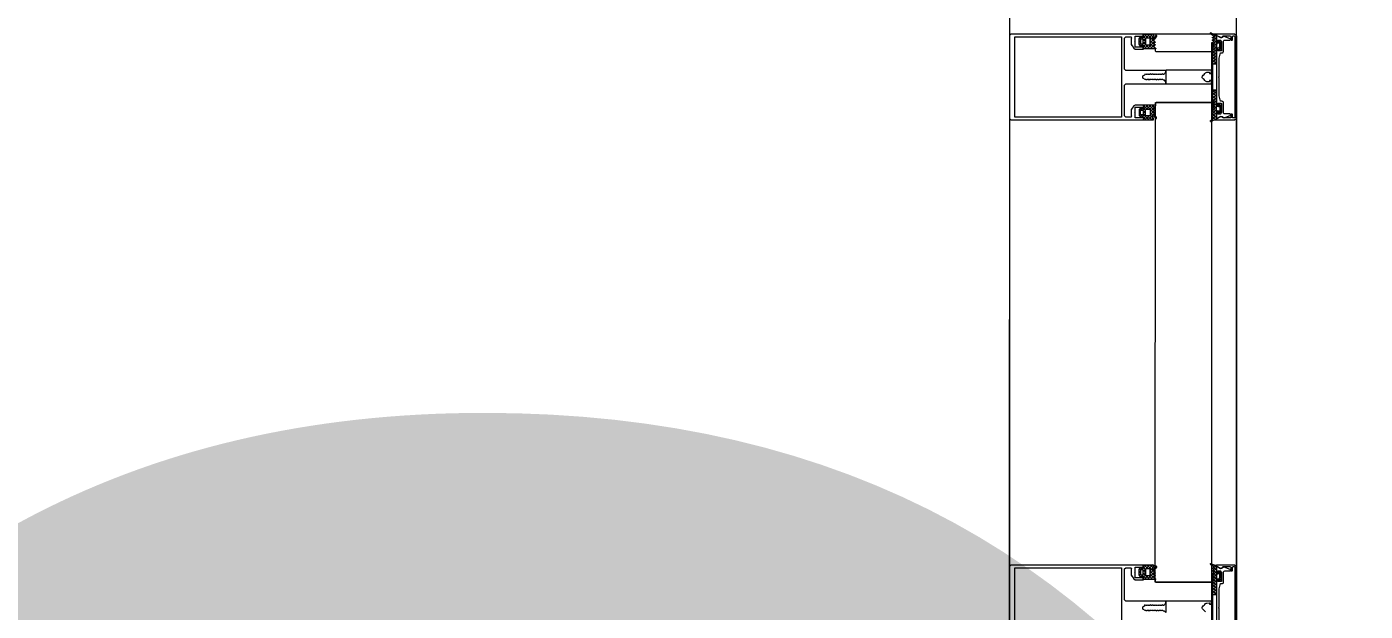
# Model space of a CAD drawing. Header units: millimetres. Extents: x 0 to 168960, y -92093 to 443706.
# Drawn here: x 33050 to 34051, y 310734 to 311171 of the extents above; entities that cross this region are included whole.
import ezdxf
from ezdxf.enums import TextEntityAlignment as Align

# ---------------------------------------------------------------- set-up
doc = ezdxf.new("R2018")
doc.units = ezdxf.units.MM
for name, color, linetype, lineweight in [('_0', 7, 'Continuous', 15), ('АР_Названия помещений', 124, 'Continuous', 5), ('АР_Номер помещения', 1, 'Continuous', 25), ('АР_Помещения_площадь', 19, 'Continuous', 9), ('Основная ГКЛ', 250, 'Continuous', 9)]:
    doc.layers.add(name, color=color, linetype=linetype, lineweight=lineweight)
doc.styles.add('ISOCPEUR', font='isocpeur.ttf', dxfattribs={"height": 175})
doc.styles.get("Standard").update_dxf_attribs({"font": 'arial.ttf'})
pattern_1 = [(45, (-321894.0968, 48225.6813), (-1.122532015, 1.122532015), []), (135, (-321894.0968, 48225.6813), (-1.122532015, -1.122532015), [])]
pattern_2 = [(45, (-321894.0968, 48226.3236), (-1.122532015, 1.122532015), []), (135, (-321894.0968, 48226.3236), (-1.122532015, -1.122532015), [])]

# ---------------------------------------------------------------- blocks, each defined once
blk = doc.blocks.new('*U371')
at = {"color": 8, "style": 'ISOCPEUR', "width": 0.7, "flags": 1}
blk.add_attdef('КАТЕГОРИЯ', (-499.2, -2092.2), '', height=250, dxfattribs=at)
at = {"layer": 'АР_Номер помещения', "color": 8, "style": 'ISOCPEUR', "width": 0.7}
blk.add_attdef('НОМЕР_ПОМЕЩЕНИЯ', text='', height=300, dxfattribs=at).set_placement((-18510.5, 7567.3), align=Align.MIDDLE_CENTER)
at = {"layer": 'АР_Помещения_площадь', "color": 8, "style": 'ISOCPEUR', "width": 0.7}
blk.add_attdef('ПЛОЩАДЬ_ПОМЕЩЕНИЯ', text='', height=200, dxfattribs=at).set_placement((-14623.7, 5822.6), align=Align.MIDDLE_RIGHT)
at = {"layer": 'АР_Помещения_площадь', "color": 8, "lineweight": 30, "width": 0.7, "flags": 104}
blk.add_attdef('ИМЯ_ПОМЕЩЕНИЯ', text='', height=100, dxfattribs=at).set_placement((157.6, 1217.1), align=Align.MIDDLE_CENTER)
blk = doc.blocks.new('*U372')
at = {"color": 8, "style": 'ISOCPEUR', "width": 0.7, "flags": 1}
blk.add_attdef('КАТЕГОРИЯ', (-499.2, -2092.2), '', height=250, dxfattribs=at)
at = {"layer": 'АР_Номер помещения', "color": 8, "style": 'ISOCPEUR', "width": 0.7}
blk.add_attdef('НОМЕР_ПОМЕЩЕНИЯ', text='', height=300, dxfattribs=at).set_placement((-20320.1, 402), align=Align.MIDDLE_CENTER)
at = {"layer": 'АР_Помещения_площадь', "color": 8, "lineweight": 30, "width": 0.7, "flags": 104}
blk.add_attdef('ИМЯ_ПОМЕЩЕНИЯ', text='', height=100, dxfattribs=at).set_placement((157.6, 1217.1), align=Align.MIDDLE_CENTER)
at = {"layer": 'АР_Помещения_площадь', "color": 8, "style": 'ISOCPEUR', "width": 0.7}
blk.add_attdef('ПЛОЩАДЬ_ПОМЕЩЕНИЯ', text='', height=200, dxfattribs=at).set_placement((-20157.3, 981.5), align=Align.MIDDLE_RIGHT)
blk = doc.blocks.new('*U361')
at = {"color": 8, "style": 'ISOCPEUR', "width": 0.7, "flags": 1}
blk.add_attdef('КАТЕГОРИЯ', (-499.2, -2092.2), '', height=250, dxfattribs=at)
at = {"layer": 'АР_Номер помещения', "color": 8, "style": 'ISOCPEUR', "width": 0.7}
blk.add_attdef('НОМЕР_ПОМЕЩЕНИЯ', text='', height=300, dxfattribs=at).set_placement((-20443, 8376), align=Align.MIDDLE_CENTER)
at = {"layer": 'АР_Помещения_площадь', "color": 8, "style": 'ISOCPEUR', "width": 0.7}
blk.add_attdef('ПЛОЩАДЬ_ПОМЕЩЕНИЯ', text='', height=200, dxfattribs=at).set_placement((-21408.7, 8026.2), align=Align.MIDDLE_RIGHT)
at = {"layer": 'АР_Помещения_площадь', "color": 8, "lineweight": 30, "width": 0.7, "flags": 104}
blk.add_attdef('ИМЯ_ПОМЕЩЕНИЯ', text='', height=100, dxfattribs=at).set_placement((157.6, 1217.1), align=Align.MIDDLE_CENTER)
blk = doc.blocks.new('*U362')
at = {"color": 8, "style": 'ISOCPEUR', "width": 0.7, "flags": 1}
blk.add_attdef('КАТЕГОРИЯ', (-499.2, -2092.2), '', height=250, dxfattribs=at)
at = {"layer": 'АР_Номер помещения', "color": 8, "style": 'ISOCPEUR', "width": 0.7}
blk.add_attdef('НОМЕР_ПОМЕЩЕНИЯ', text='', height=300, dxfattribs=at).set_placement((-17564.9, 2858.2), align=Align.MIDDLE_CENTER)
at = {"layer": 'АР_Помещения_площадь', "color": 8, "style": 'ISOCPEUR', "width": 0.7}
blk.add_attdef('ПЛОЩАДЬ_ПОМЕЩЕНИЯ', text='', height=200, dxfattribs=at).set_placement((-1475.6, 2342.5), align=Align.MIDDLE_RIGHT)
at = {"layer": 'АР_Помещения_площадь', "color": 8, "lineweight": 30, "width": 0.7, "flags": 104}
blk.add_attdef('ИМЯ_ПОМЕЩЕНИЯ', text='', height=100, dxfattribs=at).set_placement((157.6, 1217.1), align=Align.MIDDLE_CENTER)
blk = doc.blocks.new('*U366')
at = {"color": 8, "style": 'ISOCPEUR', "width": 0.7, "flags": 1}
blk.add_attdef('КАТЕГОРИЯ', (-499.2, -2092.2), '', height=250, dxfattribs=at)
at = {"layer": 'АР_Номер помещения', "color": 8, "style": 'ISOCPEUR', "width": 0.7}
blk.add_attdef('НОМЕР_ПОМЕЩЕНИЯ', text='', height=300, dxfattribs=at).set_placement((-21196.5, -1818.5), align=Align.MIDDLE_CENTER)
at = {"layer": 'АР_Помещения_площадь', "color": 8, "lineweight": 30, "width": 0.7, "flags": 104}
blk.add_attdef('ИМЯ_ПОМЕЩЕНИЯ', text='', height=100, dxfattribs=at).set_placement((157.6, 1217.1), align=Align.MIDDLE_CENTER)
at = {"layer": 'АР_Помещения_площадь', "color": 8, "style": 'ISOCPEUR', "width": 0.7}
blk.add_attdef('ПЛОЩАДЬ_ПОМЕЩЕНИЯ', text='', height=200, dxfattribs=at).set_placement((-19595.6, 178), align=Align.MIDDLE_RIGHT)
blk = doc.blocks.new('*U417')
at = {"layer": 'Основная ГКЛ', "color": 8, "ltscale": 5}
blk.add_line((-10, 0), (-10, -100), dxfattribs=at)
blk = doc.blocks.new('*U419')
h = blk.add_hatch()
h.set_pattern_fill('ANSI37', color=8, scale=0.5)
h.set_pattern_definition([(45, (-322291.2206, 48226.3237), (-1.122532015, 1.122532015), []), (135, (-322291.2206, 48226.3237), (-1.122532015, -1.122532015), [])])
edge = h.paths.add_edge_path()
edge.add_line((53.3, -99.8), (54.3, -99.8))
edge.add_arc((54.3, -100.3), 0.427, 38.4672, 90.0066, ccw=False)
edge.add_arc((55, -99.7), 0.427, 218.4792, 360.0032)
edge.add_line((55.4, -99.7), (55.4, -98.6))
edge.add_arc((55.2, -98.6), 0.183, 359.9818, 450.0182)
edge.add_line((55.2, -98.5), (55.1, -98.5))
edge.add_arc((55.1, -98.3), 0.183, 134.9892, 270.0006, ccw=False)
edge.add_line((54.9, -98.1), (56.2, -97.1))
edge.add_arc((56.5, -97.6), 0.637, 89.0423, 126.3743, ccw=False)
edge.add_line((56.6, -96.9), (60.7, -96.9))
edge.add_arc((60.7, -97.6), 0.637, 53.6257, 90.9577, ccw=False)
edge.add_line((61.1, -97.1), (62.3, -98.1))
edge.add_arc((62.2, -98.3), 0.183, -90.0006, 45.0108, ccw=False)
edge.add_line((62.2, -98.5), (62.1, -98.5))
edge.add_arc((62.1, -98.6), 0.183, 89.9818, 180.0182)
edge.add_line((61.9, -98.6), (61.9, -99.7))
edge.add_arc((62.3, -99.7), 0.427, 179.9968, 321.5208)
edge.add_arc((63, -100.3), 0.427, 89.9934, 141.5328, ccw=False)
edge.add_line((63, -99.8), (64.1, -99.8))
edge.add_arc((64.1, -100), 0.183, -0.0182, 90.0182, ccw=False)
edge.add_line((64.2, -100), (64.2, -107.2))
edge.add_arc((63.9, -107.2), 0.306, -89.9211, 3.1551, ccw=False)
edge.add_line((63.9, -107.5), (63.2, -107.5))
edge.add_arc((63.2, -107.2), 0.304, 244.9548, 270.0219, ccw=False)
edge.add_line((63.1, -107.5), (61, -106.7))
edge.add_arc((60.9, -106.9), 0.305, 64.9858, 219.63)
edge.add_arc((68.2, -100.6), 9.95, 220.726, 238.8128)
edge.add_arc((62.9, -109.5), 0.4, -8.4579, 68.4579, ccw=False)
edge.add_arc((62.7, -109.3), 0.602, 242.1194, 336.3722, ccw=False)
edge.add_arc((68.2, -100.5), 11, 229.8782, 238.6798, ccw=False)
edge.add_arc((57.2, -113.6), 6.09, 50.1528, 70.0083)
edge.add_arc((59.1, -108.1), 0.305, 69.1644, 145.663)
edge.add_line((58.9, -108), (58.4, -108.7))
edge.add_arc((58.2, -108.5), 0.305, 214.3429, 325.6571, ccw=False)
edge.add_line((57.9, -108.7), (57.4, -108))
edge.add_arc((57.2, -108.1), 0.305, 34.3429, 145.6571)
edge.add_line((56.9, -108), (56.4, -108.7))
edge.add_arc((56.2, -108.5), 0.305, 214.3429, 325.6571, ccw=False)
edge.add_line((55.9, -108.7), (55.4, -108))
edge.add_arc((55.2, -108.1), 0.305, 34.3467, 134.9918)
edge.add_line((55, -107.9), (53.7, -109.2))
edge.add_arc((53.4, -109), 0.305, 180.0269, 314.9961, ccw=False)
edge.add_line((53.1, -109), (53.1, -100))
edge.add_arc((53.3, -100), 0.183, 90.0182, 180.0182, ccw=False)
edge = h.paths.add_edge_path(flags=16)
edge.add_line((59.9, -97.8), (57.3, -97.8))
edge.add_arc((57.3, -98.3), 0.541, 90, 180)
edge.add_line((56.8, -98.3), (56.8, -99.3))
edge.add_arc((57.3, -99.3), 0.541, 180, 270)
edge.add_line((57.3, -99.9), (59.9, -99.9))
edge.add_arc((59.9, -99.3), 0.541, 270, 360)
edge.add_line((60.5, -99.3), (60.5, -98.3))
edge.add_arc((59.9, -98.3), 0.541, 0, 90)
edge = h.paths.add_edge_path(flags=16)
edge.add_line((60.5, -101.6), (56.7, -101.6))
edge.add_arc((56.7, -102.1), 0.541, 90, 180)
edge.add_line((56.2, -102.1), (56.2, -104.7))
edge.add_arc((56.7, -104.7), 0.541, 180, 270)
edge.add_line((56.7, -105.2), (60.5, -105.2))
edge.add_arc((60.5, -104.7), 0.541, 270, 360)
edge.add_line((61.1, -104.7), (61.1, -102.1))
edge.add_arc((60.5, -102.1), 0.541, 0, 90)
h = blk.add_hatch()
h.set_pattern_fill('ANSI37', color=8, scale=0.5)
h.set_pattern_definition(pattern_2)
edge = h.paths.add_edge_path()
edge.add_line((407.9, -99.8), (407, -99.8))
edge.add_arc((407, -100.3), 0.427, 89.9934, 141.5328)
edge.add_arc((406.3, -99.7), 0.427, 179.9968, 321.5208, ccw=False)
edge.add_line((405.9, -99.7), (405.9, -98.6))
edge.add_arc((406, -98.6), 0.183, 89.9818, 180.0182, ccw=False)
edge.add_line((406, -98.5), (406.2, -98.5))
edge.add_arc((406.2, -98.3), 0.183, 269.9994, 405.0108)
edge.add_line((406.3, -98.1), (405.1, -97.1))
edge.add_arc((404.7, -97.6), 0.637, 53.6257, 90.9577)
edge.add_line((404.7, -96.9), (400.5, -96.9))
edge.add_arc((400.5, -97.6), 0.637, 89.0423, 126.3743)
edge.add_line((400.1, -97.1), (398.9, -98.1))
edge.add_arc((399.1, -98.3), 0.183, 134.9892, 270.0006)
edge.add_line((399.1, -98.5), (399.2, -98.5))
edge.add_arc((399.2, -98.6), 0.183, -0.0182, 90.0182, ccw=False)
edge.add_line((399.4, -98.6), (399.4, -99.7))
edge.add_arc((398.9, -99.7), 0.427, -141.5208, 0.0032, ccw=False)
edge.add_arc((398.3, -100.3), 0.427, 38.4672, 90.0066)
edge.add_line((398.3, -99.8), (397.2, -99.8))
edge.add_arc((397.2, -100), 0.183, 89.9818, 180.0182)
edge.add_line((397, -100), (397, -107.2))
edge.add_arc((397.3, -107.2), 0.306, 176.8449, 269.9211)
edge.add_line((397.3, -107.5), (398, -107.5))
edge.add_arc((398, -107.2), 0.304, 269.9781, 295.0452)
edge.add_line((398.2, -107.5), (400.2, -106.7))
edge.add_arc((400.4, -106.9), 0.305, -39.63, 115.0142, ccw=False)
edge.add_arc((393, -100.6), 9.95, 301.1872, 319.274, ccw=False)
edge.add_arc((398.3, -109.5), 0.4, 111.5421, 188.4579)
edge.add_arc((398.5, -109.3), 0.602, 203.6278, 297.8806)
edge.add_arc((393.1, -100.5), 11, 301.3202, 310.1218)
edge.add_arc((404.1, -113.6), 6.09, 109.9917, 129.8472, ccw=False)
edge.add_arc((402.1, -108.1), 0.305, 34.337, 110.8356, ccw=False)
edge.add_line((402.3, -108), (402.8, -108.7))
edge.add_arc((403.1, -108.5), 0.305, 214.3429, 325.6571)
edge.add_line((403.3, -108.7), (403.8, -108))
edge.add_arc((404.1, -108.1), 0.305, 34.3429, 145.6571, ccw=False)
edge.add_line((404.3, -108), (404.8, -108.7))
edge.add_arc((405.1, -108.5), 0.305, 214.3429, 325.6571)
edge.add_line((405.3, -108.7), (405.8, -108))
edge.add_arc((406.1, -108.1), 0.305, 45.0082, 145.6533, ccw=False)
edge.add_line((406.3, -107.9), (407.6, -109.2))
edge.add_arc((407.8, -109), 0.305, 225.0039, 359.9731)
edge.add_line((408.1, -109), (408.1, -100))
edge.add_arc((407.9, -100), 0.183, 359.9818, 449.9818)
edge = h.paths.add_edge_path(flags=16)
edge.add_line((401.3, -97.8), (403.9, -97.8))
edge.add_arc((403.9, -98.3), 0.541, 0, 90, ccw=False)
edge.add_line((404.4, -98.3), (404.4, -99.3))
edge.add_arc((403.9, -99.3), 0.541, -90, 0, ccw=False)
edge.add_line((403.9, -99.9), (401.3, -99.9))
edge.add_arc((401.3, -99.3), 0.541, 180, 270, ccw=False)
edge.add_line((400.8, -99.3), (400.8, -98.3))
edge.add_arc((401.3, -98.3), 0.541, 90, 180, ccw=False)
edge = h.paths.add_edge_path(flags=16)
edge.add_line((400.7, -101.6), (404.5, -101.6))
edge.add_arc((404.5, -102.1), 0.541, 0, 90, ccw=False)
edge.add_line((405, -102.1), (405, -104.7))
edge.add_arc((404.5, -104.7), 0.541, -90, 0, ccw=False)
edge.add_line((404.5, -105.2), (400.7, -105.2))
edge.add_arc((400.7, -104.7), 0.541, 180, 270, ccw=False)
edge.add_line((400.2, -104.7), (400.2, -102.1))
edge.add_arc((400.7, -102.1), 0.541, 90, 180, ccw=False)
h = blk.add_hatch()
h.set_pattern_fill('ANSI37', color=8, scale=0.5)
h.set_pattern_definition(pattern_2)
edge = h.paths.add_edge_path()
edge.add_line((450.4, -99.8), (451.4, -99.8))
edge.add_arc((451.4, -100.3), 0.427, 38.4672, 90.0066, ccw=False)
edge.add_arc((452.1, -99.7), 0.427, 218.4792, 360.0032)
edge.add_line((452.5, -99.7), (452.5, -98.6))
edge.add_arc((452.3, -98.6), 0.183, 359.9818, 450.0182)
edge.add_line((452.3, -98.5), (452.2, -98.5))
edge.add_arc((452.2, -98.3), 0.183, 134.9892, 270.0006, ccw=False)
edge.add_line((452.1, -98.1), (453.3, -97.1))
edge.add_arc((453.7, -97.6), 0.637, 89.0423, 126.3743, ccw=False)
edge.add_line((453.7, -96.9), (457.8, -96.9))
edge.add_arc((457.8, -97.6), 0.637, 53.6257, 90.9577, ccw=False)
edge.add_line((458.2, -97.1), (459.4, -98.1))
edge.add_arc((459.3, -98.3), 0.183, -90.0006, 45.0108, ccw=False)
edge.add_line((459.3, -98.5), (459.2, -98.5))
edge.add_arc((459.2, -98.6), 0.183, 89.9818, 180.0182)
edge.add_line((459, -98.6), (459, -99.7))
edge.add_arc((459.4, -99.7), 0.427, 179.9968, 321.5208)
edge.add_arc((460.1, -100.3), 0.427, 89.9934, 141.5328, ccw=False)
edge.add_line((460.1, -99.8), (461.2, -99.8))
edge.add_arc((461.2, -100), 0.183, -0.0182, 90.0182, ccw=False)
edge.add_line((461.4, -100), (461.4, -107.2))
edge.add_arc((461.1, -107.2), 0.306, -89.9211, 3.1551, ccw=False)
edge.add_line((461.1, -107.5), (460.3, -107.5))
edge.add_arc((460.3, -107.2), 0.304, 244.9548, 270.0219, ccw=False)
edge.add_line((460.2, -107.5), (458.1, -106.7))
edge.add_arc((458, -106.9), 0.305, 64.9858, 219.63)
edge.add_arc((465.3, -100.6), 9.95, 220.726, 238.8128)
edge.add_arc((460, -109.5), 0.4, -8.4579, 68.4579, ccw=False)
edge.add_arc((459.9, -109.3), 0.602, 242.1194, 336.3722, ccw=False)
edge.add_arc((465.3, -100.5), 11, 229.8782, 238.6798, ccw=False)
edge.add_arc((454.3, -113.6), 6.09, 50.1528, 70.0083)
edge.add_arc((456.3, -108.1), 0.305, 69.1644, 145.663)
edge.add_line((456, -108), (455.5, -108.7))
edge.add_arc((455.3, -108.5), 0.305, 214.3429, 325.6571, ccw=False)
edge.add_line((455, -108.7), (454.5, -108))
edge.add_arc((454.3, -108.1), 0.305, 34.3429, 145.6571)
edge.add_line((454, -108), (453.5, -108.7))
edge.add_arc((453.3, -108.5), 0.305, 214.3429, 325.6571, ccw=False)
edge.add_line((453, -108.7), (452.6, -108))
edge.add_arc((452.3, -108.1), 0.305, 34.3467, 134.9918)
edge.add_line((452.1, -107.9), (450.8, -109.2))
edge.add_arc((450.6, -109), 0.305, 180.0269, 314.9961, ccw=False)
edge.add_line((450.3, -109), (450.3, -100))
edge.add_arc((450.4, -100), 0.183, 90.0182, 180.0182, ccw=False)
edge = h.paths.add_edge_path(flags=16)
edge.add_line((457, -97.8), (454.5, -97.8))
edge.add_arc((454.5, -98.3), 0.541, 90, 180)
edge.add_line((453.9, -98.3), (453.9, -99.3))
edge.add_arc((454.5, -99.3), 0.541, 180, 270)
edge.add_line((454.5, -99.9), (457, -99.9))
edge.add_arc((457, -99.3), 0.541, 270, 360)
edge.add_line((457.6, -99.3), (457.6, -98.3))
edge.add_arc((457, -98.3), 0.541, 0, 90)
edge = h.paths.add_edge_path(flags=16)
edge.add_line((457.6, -101.6), (453.9, -101.6))
edge.add_arc((453.9, -102.1), 0.541, 90, 180)
edge.add_line((453.3, -102.1), (453.3, -104.7))
edge.add_arc((453.9, -104.7), 0.541, 180, 270)
edge.add_line((453.9, -105.2), (457.6, -105.2))
edge.add_arc((457.6, -104.7), 0.541, 270, 360)
edge.add_line((458.2, -104.7), (458.2, -102.1))
edge.add_arc((457.6, -102.1), 0.541, 0, 90)
h = blk.add_hatch()
h.set_pattern_fill('ANSI37', color=8, scale=0.5)
h.set_pattern_definition([(45, (-322291.2206, 48225.6814), (-1.122532015, 1.122532015), []), (135, (-322291.2206, 48225.6814), (-1.122532015, -1.122532015), [])])
edge = h.paths.add_edge_path()
edge.add_arc((53.5, -157.4), 0.549, 224.9985, 270)
edge.add_line((53.1, -157.8), (51.9, -156.6))
edge.add_arc((52, -156.5), 0.183, 90, 224.9985)
edge.add_line((52, -156.3), (52.2, -156.3))
edge.add_arc((52.2, -156.1), 0.183, 270, 360)
edge.add_line((52.4, -156.1), (52.4, -154.9))
edge.add_arc((52, -154.9), 0.427, 0, 141.5265)
edge.add_arc((51.3, -154.4), 0.427, 270, 321.5265)
edge.add_line((51.3, -154.8), (42, -154.8))
edge.add_arc((42, -154.5), 0.305, 180, 270)
edge.add_line((41.7, -154.5), (41.7, -152.1))
edge.add_arc((42, -152.1), 0.304, 145.6357, 180)
edge.add_line((41.7, -151.9), (42.2, -151.7))
edge.add_arc((45.9, -204.6), 53, 85.9442, 94.0558)
edge.add_line((49.7, -151.7), (50.2, -152.4))
edge.add_arc((50.4, -152.3), 0.305, 214.3437, 325.6563)
edge.add_line((50.7, -152.4), (51.1, -151.7))
edge.add_arc((51.4, -151.9), 0.305, 34.3437, 145.6563)
edge.add_line((51.7, -151.7), (52.3, -152.4))
edge.add_arc((52.5, -152.3), 0.305, 214.3437, 325.6563)
edge.add_line((52.8, -152.4), (53.3, -151.7))
edge.add_arc((53.5, -151.9), 0.305, 34.3437, 145.6563)
edge.add_line((53.8, -151.7), (54.2, -152.4))
edge.add_arc((54.5, -152.3), 0.305, 214.3437, 325.6563)
edge.add_line((54.7, -152.4), (55.2, -151.7))
edge.add_arc((55.5, -151.9), 0.305, 34.3437, 145.6563)
edge.add_line((55.7, -151.7), (56.2, -152.4))
edge.add_arc((56.5, -152.3), 0.305, 214.3437, 325.6563)
edge.add_line((56.7, -152.4), (57.3, -151.7))
edge.add_arc((57.6, -151.9), 0.305, 34.3437, 145.6563)
edge.add_line((57.8, -151.7), (58.3, -152.4))
edge.add_arc((58.6, -152.3), 0.305, 214.3437, 325.6563)
edge.add_line((58.8, -152.4), (59.3, -151.7))
edge.add_arc((59.6, -151.9), 0.305, 34.3437, 145.6563)
edge.add_line((59.8, -151.7), (60.3, -152.4))
edge.add_arc((60.6, -152.3), 0.305, 214.3437, 325.6563)
edge.add_line((60.8, -152.4), (61.3, -151.7))
edge.add_arc((61.5, -151.9), 0.305, 25.5577, 145.6607)
edge.add_line((61.8, -151.8), (62.2, -152.6))
edge.add_arc((62.5, -152.5), 0.305, 205.5614, 331.98)
edge.add_arc((69.8, -156.4), 7.99, 128.8189, 151.98)
edge.add_arc((65, -150.4), 0.305, 322.5238, 488.8189)
edge.add_arc((70, -154.2), 6.03, 142.5238, 180)
edge.add_line((64, -154.2), (64, -154.4))
edge.add_arc((63.5, -154.4), 0.427, 270, 360)
edge.add_line((63.5, -154.8), (59.7, -154.8))
edge.add_arc((59.7, -154.4), 0.427, 218.4695, 270)
edge.add_arc((59.1, -154.9), 0.427, 38.4695, 109.2471)
edge.add_arc((59.1, -154.9), 0.427, 109.2333, 180)
edge.add_line((58.7, -154.9), (58.7, -156.1))
edge.add_arc((58.8, -156.1), 0.183, 180, 270)
edge.add_line((58.8, -156.3), (59.1, -156.3))
edge.add_arc((59.1, -156.5), 0.183, 315.0015, 450)
edge.add_line((59.2, -156.6), (58, -157.8))
edge.add_arc((57.6, -157.4), 0.549, 270, 315.0015)
edge.add_line((57.6, -158), (53.5, -158))
edge = h.paths.add_edge_path(flags=16)
edge.add_arc((56.9, -156.5), 0.541, 270, 360)
edge.add_line((54.3, -157.1), (56.9, -157.1))
edge.add_arc((54.3, -156.5), 0.541, 180, 270)
edge.add_line((53.7, -155.3), (53.7, -156.5))
edge.add_arc((54.3, -155.3), 0.541, 90, 180)
edge.add_line((56.9, -154.8), (54.3, -154.8))
edge.add_arc((56.9, -155.3), 0.541, 0, 90)
edge.add_line((57.4, -156.5), (57.4, -155.3))
h = blk.add_hatch()
h.set_pattern_fill('ANSI37', color=8, scale=0.5)
h.set_pattern_definition(pattern_1)
edge = h.paths.add_edge_path()
edge.add_line((397.2, -154.2), (397.2, -154.4))
edge.add_arc((391.1, -154.2), 6.03, 0, 37.4762)
edge.add_arc((396.2, -150.4), 0.305, 51.1811, 217.4762)
edge.add_arc((391.3, -156.4), 7.99, 28.02, 51.1811)
edge.add_arc((398.7, -152.5), 0.305, 208.02, 334.4386)
edge.add_line((399.3, -151.8), (398.9, -152.6))
edge.add_arc((399.6, -151.9), 0.305, 34.3393, 154.4423)
edge.add_line((400.3, -152.4), (399.8, -151.7))
edge.add_arc((400.5, -152.3), 0.305, 214.3437, 325.6563)
edge.add_line((401.3, -151.7), (400.8, -152.4))
edge.add_arc((401.5, -151.9), 0.305, 34.3437, 145.6563)
edge.add_line((402.3, -152.4), (401.8, -151.7))
edge.add_arc((402.5, -152.3), 0.305, 214.3437, 325.6563)
edge.add_line((403.3, -151.7), (402.8, -152.4))
edge.add_arc((403.5, -151.9), 0.305, 34.3437, 145.6563)
edge.add_line((404.4, -152.4), (403.8, -151.7))
edge.add_arc((404.6, -152.3), 0.305, 214.3437, 325.6563)
edge.add_line((405.4, -151.7), (404.9, -152.4))
edge.add_arc((405.6, -151.9), 0.305, 34.3437, 145.6563)
edge.add_line((406.4, -152.4), (405.9, -151.7))
edge.add_arc((406.6, -152.3), 0.305, 214.3437, 325.6563)
edge.add_line((407.4, -151.7), (406.9, -152.4))
edge.add_arc((407.6, -151.9), 0.305, 34.3437, 145.6563)
edge.add_line((408.3, -152.4), (407.9, -151.7))
edge.add_arc((408.6, -152.3), 0.305, 214.3437, 325.6563)
edge.add_line((409.5, -151.7), (408.9, -152.4))
edge.add_arc((409.7, -151.9), 0.305, 34.3437, 145.6563)
edge.add_line((410.5, -152.4), (410, -151.7))
edge.add_arc((410.7, -152.3), 0.305, 214.3437, 325.6563)
edge.add_line((411.4, -151.7), (411, -152.4))
edge.add_arc((415.2, -204.6), 53, 85.9442, 94.0558)
edge.add_line((419.4, -151.9), (418.9, -151.7))
edge.add_arc((419.1, -152.1), 0.304, 0, 34.3643)
edge.add_line((419.4, -154.5), (419.4, -152.1))
edge.add_arc((419.1, -154.5), 0.305, 270, 360)
edge.add_line((409.8, -154.8), (419.1, -154.8))
edge.add_arc((409.8, -154.4), 0.427, 218.4735, 270)
edge.add_arc((409.1, -154.9), 0.427, 38.4735, 180)
edge.add_line((408.7, -156.1), (408.7, -154.9))
edge.add_arc((408.9, -156.1), 0.183, 180, 270)
edge.add_line((409.1, -156.3), (408.9, -156.3))
edge.add_arc((409.1, -156.5), 0.183, 315.0015, 450)
edge.add_line((408, -157.8), (409.3, -156.6))
edge.add_arc((407.7, -157.4), 0.549, 270, 315.0015)
edge.add_line((403.5, -158), (407.7, -158))
edge.add_arc((403.5, -157.4), 0.549, 224.9985, 270)
edge.add_line((401.9, -156.6), (403.1, -157.8))
edge.add_arc((402, -156.5), 0.183, 90, 224.9985)
edge.add_line((402.3, -156.3), (402, -156.3))
edge.add_arc((402.3, -156.1), 0.183, 270, 360)
edge.add_line((402.5, -154.9), (402.5, -156.1))
edge.add_arc((402, -154.9), 0.427, 0, 70.7667)
edge.add_arc((402, -154.9), 0.427, 70.7529, 141.5305)
edge.add_arc((401.4, -154.4), 0.427, 270, 321.5305)
edge.add_line((397.6, -154.8), (401.4, -154.8))
edge.add_arc((397.6, -154.4), 0.427, 180, 270)
edge = h.paths.add_edge_path(flags=16)
edge.add_line((407.4, -155.3), (407.4, -156.5))
edge.add_arc((406.8, -156.5), 0.541, 270, 360)
edge.add_line((406.8, -157.1), (404.2, -157.1))
edge.add_arc((404.2, -156.5), 0.541, 180, 270)
edge.add_line((403.7, -156.5), (403.7, -155.3))
edge.add_arc((404.2, -155.3), 0.541, 90, 180)
edge.add_line((404.2, -154.8), (406.8, -154.8))
edge.add_arc((406.8, -155.3), 0.541, 0, 90)
h = blk.add_hatch()
h.set_pattern_fill('ANSI37', color=8, scale=0.5)
h.set_pattern_definition(pattern_1)
edge = h.paths.add_edge_path()
edge.add_line((449.1, -156.3), (449.3, -156.3))
edge.add_arc((449.3, -156.1), 0.183, 270, 360)
edge.add_line((449.5, -156.1), (449.5, -154.9))
edge.add_arc((449.1, -154.9), 0.427, 0, 141.5265)
edge.add_arc((448.4, -154.4), 0.427, 270, 321.5265)
edge.add_line((448.4, -154.8), (439.1, -154.8))
edge.add_arc((439.1, -154.5), 0.305, 180, 270)
edge.add_line((438.8, -154.5), (438.8, -152.1))
edge.add_arc((439.1, -152.1), 0.304, 145.6357, 180)
edge.add_line((438.9, -151.9), (439.3, -151.7))
edge.add_arc((443, -204.6), 53, 85.9442, 94.0558)
edge.add_line((446.8, -151.7), (447.3, -152.4))
edge.add_arc((447.5, -152.3), 0.305, 214.3437, 325.6563)
edge.add_line((447.8, -152.4), (448.3, -151.7))
edge.add_arc((448.5, -151.9), 0.305, 34.3437, 145.6563)
edge.add_line((448.8, -151.7), (449.4, -152.4))
edge.add_arc((449.6, -152.3), 0.305, 214.3437, 325.6563)
edge.add_line((449.9, -152.4), (450.4, -151.7))
edge.add_arc((450.6, -151.9), 0.305, 34.3437, 145.6563)
edge.add_line((450.9, -151.7), (451.4, -152.4))
edge.add_arc((451.6, -152.3), 0.305, 214.3437, 325.6563)
edge.add_line((451.9, -152.4), (452.4, -151.7))
edge.add_arc((452.6, -151.9), 0.305, 34.3437, 145.6563)
edge.add_line((452.9, -151.7), (453.3, -152.4))
edge.add_arc((453.6, -152.3), 0.305, 214.3437, 325.6563)
edge.add_line((453.9, -152.4), (454.5, -151.7))
edge.add_arc((454.7, -151.9), 0.305, 34.3437, 145.6563)
edge.add_line((455, -151.7), (455.5, -152.4))
edge.add_arc((455.7, -152.3), 0.305, 214.3437, 325.6563)
edge.add_line((456, -152.4), (456.4, -151.7))
edge.add_arc((456.7, -151.9), 0.305, 34.3437, 145.6563)
edge.add_line((456.9, -151.7), (457.4, -152.4))
edge.add_arc((457.7, -152.3), 0.305, 214.3437, 325.6563)
edge.add_line((457.9, -152.4), (458.4, -151.7))
edge.add_arc((458.7, -151.9), 0.305, 25.5577, 145.6607)
edge.add_line((458.9, -151.8), (459.3, -152.6))
edge.add_arc((459.6, -152.5), 0.305, 205.5614, 331.98)
edge.add_arc((466.9, -156.4), 7.99, 128.8189, 151.98)
edge.add_arc((462.1, -150.4), 0.305, 322.5238, 488.8189)
edge.add_arc((467.1, -154.2), 6.03, 142.5238, 180)
edge.add_line((461.1, -154.2), (461.1, -154.4))
edge.add_arc((460.7, -154.4), 0.427, 270, 360)
edge.add_line((460.7, -154.8), (456.9, -154.8))
edge.add_arc((456.9, -154.4), 0.427, 218.4695, 270)
edge.add_arc((456.2, -154.9), 0.427, 38.4695, 109.2471)
edge.add_arc((456.2, -154.9), 0.427, 109.2333, 180)
edge.add_line((455.8, -154.9), (455.8, -156.1))
edge.add_arc((456, -156.1), 0.183, 180, 270)
edge.add_line((456, -156.3), (456.2, -156.3))
edge.add_arc((456.2, -156.5), 0.183, 315.0015, 450)
edge.add_line((456.3, -156.6), (455.1, -157.8))
edge.add_arc((454.7, -157.4), 0.549, 270, 315.0015)
edge.add_line((454.7, -158), (450.6, -158))
edge.add_arc((450.6, -157.4), 0.549, 224.9985, 270)
edge.add_line((450.2, -157.8), (449, -156.6))
edge.add_arc((449.1, -156.5), 0.183, 90, 224.9985)
edge = h.paths.add_edge_path(flags=16)
edge.add_line((450.9, -155.3), (450.9, -156.5))
edge.add_arc((451.4, -155.3), 0.541, 90, 180)
edge.add_line((454, -154.8), (451.4, -154.8))
edge.add_arc((454, -155.3), 0.541, 0, 90)
edge.add_line((454.5, -156.5), (454.5, -155.3))
edge.add_arc((454, -156.5), 0.541, 270, 360)
edge.add_line((451.4, -157.1), (454, -157.1))
edge.add_arc((451.4, -156.5), 0.541, 180, 270)
at = {"color": 8}
for p, q in [((398.1, 0), (63, 0)), ((62.5, -169.8), (398.6, -169.8))]:
    blk.add_line(p, q, dxfattribs=at)
at = {"color": 8, "lineweight": 0, "ltscale": 100, "transparency": 33554687}
for points in [[(28.5, -116.9), (29.6, -115.9), (29.6, -115.1), (30, -114.7), (30, -113.5), (29.6, -113.3), (30, -113), (30, -111.8), (29.6, -111.4), (30, -111.2), (30, -110), (29.6, -109.7), (30, -109.4), (30, -108.1), (29.6, -107.9), (30, -107.5), (30, -106.3), (29.6, -106.1), (30, -105.8), (30, -104.6), (29.6, -104.2), (30, -104), (30, -102.8), (29.6, -102.4), (30, -102.2), (30, -101.4), (31.1, -99.5), (32.8, -99.5), (33.8, -101.2), (34.6, -101.6), (34.1, -101.8), (34.1, -103), (34.6, -103.4), (34.1, -103.6), (34.1, -104.9), (34.6, -105.2), (34.1, -105.5), (34.1, -106.7), (34.6, -106.9), (34.1, -107.3), (34.1, -108.5), (34.6, -108.8), (34.1, -109), (34.1, -110.3), (34.6, -110.6), (34.1, -110.8), (34.1, -112), (34.6, -112.4), (34.1, -112.7), (34.1, -113.9), (34.6, -114.1), (34.1, -114.5), (34.1, -115.7), (34.6, -115.9), (35.5, -116.9), (36.7, -116.9), (37, -116.7), (37, -86.9), (38, -86), (61.1, -86), (62, -86.9), (62, -91), (61.1, -91.2), (60.8, -91), (56.2, -91), (56.1, -91.1), (53.6, -92.8), (53, -94), (53, -100), (55, -100), (55.6, -99.5), (55.6, -99), (54.5, -99), (54.5, -94), (58.3, -94), (58.5, -93.6), (58.9, -94), (62.5, -94), (62.5, -99), (61.5, -99), (61.5, -99.5), (62, -100), (64, -100), (64, -1), (63, 0), (1, 0)], [(397, -100), (397, -100)], [(408.1, -100), (408.1, -100)], [(51.4, -150.9), (50.9, -150.5), (50.9, -109.5), (51.4, -109), (53, -109)], [(409.7, -150.9), (410.2, -150.5), (410.2, -109.5), (409.7, -109), (408.1, -109)], [(448.6, -150.9), (448.1, -150.5), (448.1, -109.5), (448.6, -109), (450.1, -109)], [(1.5, -169.8), (62.5, -169.8), (64, -168.3), (64, -154.7), (63.3, -154.5), (61.5, -157.6), (61.7, -158.5), (62.8, -159.7), (62.8, -165.2), (62.4, -165.5), (60, -165.5), (59.7, -165.8), (59.7, -166.5), (60, -166.8), (62.4, -166.8), (62.8, -167.2), (62.8, -168.3), (62.4, -168.5), (1.6, -168.5)], [(403.6, -150.9), (403.6, -151.9)]]:
    blk.add_lwpolyline(points, dxfattribs=at)
for points in [[(2.1, -4), (62, -4), (62, -83.6), (2.1, -83.6)], [(397.1, -1), (397.1, -100), (399.2, -100), (399.7, -99.5), (399.7, -99), (398.6, -99), (398.6, -94), (402.4, -94), (402.6, -93.6), (403, -94), (406.6, -94), (406.6, -99), (405.7, -99), (405.7, -99.5), (406.1, -100), (408.1, -100), (408.1, -94), (407.5, -92.8), (405.2, -91.1), (404.9, -91), (400.4, -91), (400, -91.2), (399.2, -91), (399.2, -86.9), (400.2, -86), (423.1, -86), (424.1, -86.9), (424.1, -116.7), (424.5, -116.9), (425.6, -116.9), (426.7, -115.9), (426.7, -115.1), (427.2, -114.7), (427.2, -113.5), (426.7, -113.3), (427.2, -113), (427.2, -111.8), (426.7, -111.4), (427.2, -111.2), (427.2, -110), (426.7, -109.7), (427.2, -109.4), (427.2, -108.1), (426.7, -107.9), (427.2, -107.5), (427.2, -106.3), (426.7, -106.1), (427.2, -105.8), (427.2, -104.6), (426.7, -104.2), (427.2, -104), (427.2, -102.8), (426.7, -102.4), (427.2, -102.2), (427.2, -101.4), (428.3, -99.5), (430, -99.5), (430.9, -101.2), (431.7, -101.6), (431.2, -101.8), (431.2, -103), (431.7, -103.4), (431.2, -103.6), (431.2, -104.9), (431.7, -105.2), (431.2, -105.5), (431.2, -106.7), (431.7, -106.9), (431.2, -107.3), (431.2, -108.5), (431.7, -108.8), (431.2, -109), (431.2, -110.3), (431.7, -110.6), (431.2, -110.8), (431.2, -112), (431.7, -112.4), (431.2, -112.7), (431.2, -113.9), (431.7, -114.1), (431.2, -114.5), (431.2, -115.7), (431.7, -115.9), (432.7, -116.9), (433.9, -116.9), (434.1, -116.7), (434.1, -86.9), (435.1, -86), (458.2, -86), (459.2, -86.9), (459.2, -91), (458.2, -91.2), (457.9, -91), (453.3, -91), (453.2, -91.1), (450.7, -92.8), (450.1, -94), (450.1, -100), (452.1, -100), (452.7, -99.5), (452.7, -99), (451.6, -99), (451.6, -94), (455.4, -94), (455.6, -93.6), (456, -94), (459.6, -94), (459.6, -99), (458.7, -99), (458.7, -99.5), (459.2, -100), (461.1, -100), (461.1, -1), (460.1, 0), (398.1, 0)], [(399.2, -4), (459.2, -4), (459.2, -83.6), (399.2, -83.6)], [(459.5, -168.5), (398.7, -168.5), (398.5, -168.3), (398.5, -167.2), (398.7, -166.8), (401.1, -166.8), (401.4, -166.5), (401.4, -165.8), (401.1, -165.5), (398.7, -165.5), (398.5, -165.2), (398.5, -159.7), (399.4, -158.5), (399.6, -157.6), (397.9, -154.5), (397.1, -154.7), (397.1, -168.3), (398.6, -169.8), (459.6, -169.8), (461.1, -168.3), (461.1, -154.7), (460.4, -154.5), (458.7, -157.6), (458.8, -158.5), (459.9, -159.7), (459.9, -165.2), (459.5, -165.5), (457.1, -165.5), (456.8, -165.8), (456.8, -166.5), (457.1, -166.8), (459.5, -166.8), (459.9, -167.2), (459.9, -168.3)]]:
    blk.add_lwpolyline(points, close=True, dxfattribs=at)
for points in [[(53.3, -99.8), (54.3, -99.8, -0.228752), (54.6, -100, 0.710164), (55.4, -99.7), (55.4, -98.6, 0.4144), (55.2, -98.5), (55.1, -98.5, -0.66825), (54.9, -98.1), (56.2, -97.1, -0.164348), (56.6, -96.9), (60.7, -96.9, -0.164348), (61.1, -97.1), (62.3, -98.1, -0.66825), (62.2, -98.5), (62.1, -98.5, 0.4144), (61.9, -98.6), (61.9, -99.7, 0.710164), (62.6, -100, -0.228752), (63, -99.8), (64.1, -99.8, -0.4144), (64.2, -100), (64.2, -107.2, -0.430028), (63.9, -107.5), (63.2, -107.5, -0.109814), (63.1, -107.5), (61, -106.7, 0.800036), (60.6, -107.1, 0.079083), (63, -109.2, -0.348803), (63.3, -109.6, -0.436125), (62.4, -109.9, -0.038423), (61.1, -108.9, 0.086853), (59.3, -107.8, 0.346763), (58.9, -108), (58.4, -108.7, -0.527877), (57.9, -108.7), (57.4, -108, 0.527877), (56.9, -108), (56.4, -108.7, -0.527877), (55.9, -108.7), (55.4, -108, 0.469739), (55, -107.9), (53.7, -109.2, -0.667984), (53.1, -109), (53.1, -100, -0.414214)], [(407.9, -99.8), (407, -99.8, 0.228752), (406.6, -100, -0.710164), (405.9, -99.7), (405.9, -98.6, -0.4144), (406, -98.5), (406.2, -98.5, 0.66825), (406.3, -98.1), (405.1, -97.1, 0.164348), (404.7, -96.9), (400.5, -96.9, 0.164348), (400.1, -97.1), (398.9, -98.1, 0.66825), (399.1, -98.5), (399.2, -98.5, -0.4144), (399.4, -98.6), (399.4, -99.7, -0.710164), (398.6, -100, 0.228752), (398.3, -99.8), (397.2, -99.8, 0.4144), (397, -100), (397, -107.2, 0.430028), (397.3, -107.5), (398, -107.5, 0.109814), (398.2, -107.5), (400.2, -106.7, -0.800036), (400.6, -107.1, -0.079083), (398.2, -109.2, 0.348803), (398, -109.6, 0.436125), (398.8, -109.9, 0.038423), (400.2, -108.9, -0.086853), (402, -107.8, -0.346763), (402.3, -108), (402.8, -108.7, 0.527877), (403.3, -108.7), (403.8, -108, -0.527877), (404.3, -108), (404.8, -108.7, 0.527877), (405.3, -108.7), (405.8, -108, -0.469739), (406.3, -107.9), (407.6, -109.2, 0.667984), (408.1, -109), (408.1, -100, 0.414214)], [(450.4, -99.8), (451.4, -99.8, -0.228752), (451.7, -100, 0.710164), (452.5, -99.7), (452.5, -98.6, 0.4144), (452.3, -98.5), (452.2, -98.5, -0.66825), (452.1, -98.1), (453.3, -97.1, -0.164348), (453.7, -96.9), (457.8, -96.9, -0.164348), (458.2, -97.1), (459.4, -98.1, -0.66825), (459.3, -98.5), (459.2, -98.5, 0.4144), (459, -98.6), (459, -99.7, 0.710164), (459.8, -100, -0.228752), (460.1, -99.8), (461.2, -99.8, -0.4144), (461.4, -100), (461.4, -107.2, -0.430028), (461.1, -107.5), (460.3, -107.5, -0.109814), (460.2, -107.5), (458.1, -106.7, 0.800036), (457.8, -107.1, 0.079083), (460.2, -109.2, -0.348803), (460.4, -109.6, -0.436125), (459.6, -109.9, -0.038423), (458.2, -108.9, 0.086853), (456.4, -107.8, 0.346763), (456, -108), (455.5, -108.7, -0.527877), (455, -108.7), (454.5, -108, 0.527877), (454, -108), (453.5, -108.7, -0.527877), (453, -108.7), (452.6, -108, 0.469739), (452.1, -107.9), (450.8, -109.2, -0.667984), (450.3, -109), (450.3, -100, -0.414214)], [(425.6, -116.9), (424.5, -116.9, 0.523933), (424.1, -117.2), (424.1, -150.4, 0.414326), (424.7, -150.9), (426, -150.9, 0.410627), (426.6, -150.4), (426.6, -149.7, 0.492552), (426.3, -149.5), (425.8, -149.5, -0.441111), (425.6, -149.2), (425.6, -147.4, -0.208057), (426.1, -146.6, -0.000016), (428.4, -144.2, -0.439819), (429.9, -144.2, -0.000016), (432.3, -146.6, -0.208057), (432.7, -147.4), (432.8, -149.2, -0.441111), (432.5, -149.5), (432, -149.5, 0.492552), (431.8, -149.7), (431.8, -150.4, 0.410627), (432.3, -150.9), (433.7, -150.9, 0.414326), (434.2, -150.4), (434.2, -117.2, 0.523933), (433.9, -116.9), (432.8, -116.9)], [(61.3, -151.7, -0.57795), (61.8, -151.8), (62.2, -152.6, 0.615334), (62.7, -152.6, -0.101403), (64.8, -150.2, -0.887085), (65.2, -150.6, 0.164997), (64, -154.2), (64, -154.4, -0.414304), (63.5, -154.8), (59.7, -154.8, -0.228696), (59.4, -154.6, 0.319049), (58.9, -154.5, 0.319002), (58.7, -154.9), (58.7, -156.1, 0.4144), (58.8, -156.3), (59.1, -156.3, -0.668339), (59.2, -156.6), (58, -157.8, -0.198883), (57.6, -158), (53.5, -158, -0.198883), (53.1, -157.8), (51.9, -156.6, -0.668339), (52, -156.3), (52.2, -156.3, 0.4144), (52.4, -156.1), (52.4, -154.9, 0.710202), (51.6, -154.6, -0.228696), (51.3, -154.8), (42, -154.8, -0.414362), (41.7, -154.5), (41.7, -152.1, -0.151171), (41.7, -151.9), (42.2, -151.7, -0.035408), (49.7, -151.7), (50.2, -152.4, 0.527868), (50.7, -152.4), (51.1, -151.7, -0.527868), (51.7, -151.7), (52.3, -152.4, 0.527868), (52.8, -152.4), (53.3, -151.7, -0.527868), (53.8, -151.7), (54.2, -152.4, 0.527868), (54.7, -152.4), (55.2, -151.7, -0.527868), (55.7, -151.7), (56.2, -152.4, 0.527868), (56.7, -152.4), (57.3, -151.7, -0.527868), (57.8, -151.7), (58.3, -152.4, 0.527868), (58.8, -152.4), (59.3, -151.7, -0.527868), (59.8, -151.7), (60.3, -152.4, 0.527868), (60.8, -152.4)], [(399.8, -151.7, 0.57795), (399.3, -151.8), (398.9, -152.6, -0.615334), (398.4, -152.6, 0.101403), (396.3, -150.2, 0.887085), (395.9, -150.6, -0.164997), (397.2, -154.2), (397.2, -154.4, 0.414304), (397.6, -154.8), (401.4, -154.8, 0.228696), (401.7, -154.6, -0.319049), (402.2, -154.5, -0.319002), (402.5, -154.9), (402.5, -156.1, -0.4144), (402.3, -156.3), (402, -156.3, 0.668339), (401.9, -156.6), (403.1, -157.8, 0.198883), (403.5, -158), (407.7, -158, 0.198883), (408, -157.8), (409.3, -156.6, 0.668339), (409.1, -156.3), (408.9, -156.3, -0.4144), (408.7, -156.1), (408.7, -154.9, -0.710202), (409.5, -154.6, 0.228696), (409.8, -154.8), (419.1, -154.8, 0.414362), (419.4, -154.5), (419.4, -152.1, 0.151171), (419.4, -151.9), (418.9, -151.7, 0.035408), (411.4, -151.7), (411, -152.4, -0.527868), (410.5, -152.4), (410, -151.7, 0.527868), (409.5, -151.7), (408.9, -152.4, -0.527868), (408.3, -152.4), (407.9, -151.7, 0.527868), (407.4, -151.7), (406.9, -152.4, -0.527868), (406.4, -152.4), (405.9, -151.7, 0.527868), (405.4, -151.7), (404.9, -152.4, -0.527868), (404.4, -152.4), (403.8, -151.7, 0.527868), (403.3, -151.7), (402.8, -152.4, -0.527868), (402.3, -152.4), (401.8, -151.7, 0.527868), (401.3, -151.7), (400.8, -152.4, -0.527868), (400.3, -152.4)], [(458.4, -151.7, -0.57795), (458.9, -151.8), (459.3, -152.6, 0.615334), (459.8, -152.6, -0.101403), (461.9, -150.2, -0.887085), (462.3, -150.6, 0.164997), (461.1, -154.2), (461.1, -154.4, -0.414304), (460.7, -154.8), (456.9, -154.8, -0.228696), (456.5, -154.6, 0.319049), (456.1, -154.5, 0.319002), (455.8, -154.9), (455.8, -156.1, 0.4144), (456, -156.3), (456.2, -156.3, -0.668339), (456.3, -156.6), (455.1, -157.8, -0.198883), (454.7, -158), (450.6, -158, -0.198883), (450.2, -157.8), (449, -156.6, -0.668339), (449.1, -156.3), (449.3, -156.3, 0.4144), (449.5, -156.1), (449.5, -154.9, 0.710202), (448.8, -154.6, -0.228696), (448.4, -154.8), (439.1, -154.8, -0.414362), (438.8, -154.5), (438.8, -152.1, -0.151171), (438.9, -151.9), (439.3, -151.7, -0.035408), (446.8, -151.7), (447.3, -152.4, 0.527868), (447.8, -152.4), (448.3, -151.7, -0.527868), (448.8, -151.7), (449.4, -152.4, 0.527868), (449.9, -152.4), (450.4, -151.7, -0.527868), (450.9, -151.7), (451.4, -152.4, 0.527868), (451.9, -152.4), (452.4, -151.7, -0.527868), (452.9, -151.7), (453.3, -152.4, 0.527868), (453.9, -152.4), (454.5, -151.7, -0.527868), (455, -151.7), (455.5, -152.4, 0.527868), (456, -152.4), (456.4, -151.7, -0.527868), (456.9, -151.7), (457.4, -152.4, 0.527868), (457.9, -152.4)], [(409, -154.7), (408.5, -155.1), (408.5, -155.7), (409.5, -155.7), (409.5, -158.1, -0.414362), (409.2, -158.4), (402.5, -158.4, -0.414326), (401.4, -157.3), (401.4, -155.7), (402.5, -155.7), (402.5, -155.1), (401.9, -154.7), (398.5, -154.7, 0.551224), (398.2, -155.1), (399.6, -157.9, -0.267349), (399.5, -158.9), (398.8, -159.9, 0.249629), (398.7, -160.4), (400.4, -164.9, 0.827043), (401.5, -164.7), (401.5, -160.9, -0.414326), (402.5, -159.9), (409.9, -159.9, 0.414326), (411, -158.9), (411, -157.6, -0.082799), (419, -156.6), (428.9, -156.6), (429.1, -156.2), (429.5, -156.6), (439.2, -156.6, -0.082799), (447.3, -157.6), (447.3, -158.9, 0.414326), (448.3, -159.9), (455.7, -159.9, -0.414326), (456.8, -160.9), (456.8, -164.7, 0.827043), (457.8, -164.9), (459.5, -160.4, 0.249629), (459.5, -159.9), (458.7, -158.9, -0.267349), (458.7, -157.9), (460, -155.1, 0.551224), (459.7, -154.7), (456.3, -154.7), (455.7, -155.1), (455.7, -155.7), (456.8, -155.7), (456.8, -157.3, -0.414326), (455.8, -158.4), (449.1, -158.4, -0.414362), (448.7, -158.1), (448.7, -155.7), (449.7, -155.7), (449.7, -155.1), (449.2, -154.7)]]:
    blk.add_lwpolyline(points, format="xyb", close=True, dxfattribs=at)
at = {"color": 8}
for points in [[(59.9, -97.8), (57.3, -97.8, 0.414214), (56.8, -98.3), (56.8, -99.3, 0.414214), (57.3, -99.9), (59.9, -99.9, 0.414214), (60.5, -99.3), (60.5, -98.3, 0.414214)], [(401.3, -97.8), (403.9, -97.8, -0.414214), (404.4, -98.3), (404.4, -99.3, -0.414214), (403.9, -99.9), (401.3, -99.9, -0.414214), (400.8, -99.3), (400.8, -98.3, -0.414214)], [(457, -97.8), (454.5, -97.8, 0.414214), (453.9, -98.3), (453.9, -99.3, 0.414214), (454.5, -99.9), (457, -99.9, 0.414214), (457.6, -99.3), (457.6, -98.3, 0.414214)], [(60.5, -101.6), (56.7, -101.6, 0.414214), (56.2, -102.1), (56.2, -104.7, 0.414214), (56.7, -105.2), (60.5, -105.2, 0.414214), (61.1, -104.7), (61.1, -102.1, 0.414214)], [(400.7, -101.6), (404.5, -101.6, -0.414214), (405, -102.1), (405, -104.7, -0.414214), (404.5, -105.2), (400.7, -105.2, -0.414214), (400.2, -104.7), (400.2, -102.1, -0.414214)], [(457.6, -101.6), (453.9, -101.6, 0.414214), (453.3, -102.1), (453.3, -104.7, 0.414214), (453.9, -105.2), (457.6, -105.2, 0.414214), (458.2, -104.7), (458.2, -102.1, 0.414214)], [(56.9, -154.8), (54.3, -154.8, 0.414214), (53.7, -155.3), (53.7, -156.5, 0.414214), (54.3, -157.1), (56.9, -157.1, 0.414214), (57.4, -156.5), (57.4, -155.3, 0.414214)], [(404.2, -154.8), (406.8, -154.8, -0.414214), (407.4, -155.3), (407.4, -156.5, -0.414214), (406.8, -157.1), (404.2, -157.1, -0.414214), (403.7, -156.5), (403.7, -155.3, -0.414214)], [(454, -154.8), (451.4, -154.8, 0.414214), (450.9, -155.3), (450.9, -156.5, 0.414214), (451.4, -157.1), (454, -157.1, 0.414214), (454.5, -156.5), (454.5, -155.3, 0.414214)]]:
    blk.add_lwpolyline(points, format="xyb", close=True, dxfattribs=at)
for points in [[(51.1, -150.9), (51.1, -108.9), (410.2, -109), (410.2, -151)], [(6.5, -151.9), (57.5, -151.9), (57.5, -150.9), (6.5, -150.9)], [(403.6, -151.9), (454.7, -151.9), (454.7, -150.9), (403.6, -150.9)]]:
    blk.add_lwpolyline(points, close=True, dxfattribs=at)
at = {"color": 8, "lineweight": 0, "ltscale": 100, "transparency": 33554687}
for points in [[(28.9, -146.6, -0.000016), (31.3, -144.2, -0.439819), (32.8, -144.2, -0.000016), (35.2, -146.6, -0.208057), (35.6, -147.4), (35.7, -149.2, -0.441111), (35.4, -149.5), (34.9, -149.5, 0.492552), (34.7, -149.7), (34.7, -150.4, 0.410627), (35.2, -150.9), (36.6, -150.9, 0.414326), (37.1, -150.4), (37.1, -117.2, 0.523933), (36.7, -116.9), (35.7, -116.9), (28.5, -116.9)], [(21.9, -156.6), (31.8, -156.6), (32, -156.2), (32.4, -156.6), (42.1, -156.6, -0.082799), (50.1, -157.6), (50.1, -158.9, 0.414326), (51.2, -159.9), (58.6, -159.9, -0.414326), (59.6, -160.9), (59.6, -164.7, 0.827043), (60.7, -164.9), (62.4, -160.4, 0.249629), (62.3, -159.9), (61.6, -158.9, -0.267349), (61.5, -157.9), (62.9, -155.1, 0.551224), (62.6, -154.7), (59.2, -154.7), (58.6, -155.1), (58.6, -155.7), (59.7, -155.7), (59.7, -157.3, -0.414326), (58.6, -158.4), (51.9, -158.4, -0.414362), (51.6, -158.1), (51.6, -155.7), (52.6, -155.7), (52.6, -155.1), (52.1, -154.7), (11.9, -154.7)]]:
    blk.add_lwpolyline(points, format="xyb", dxfattribs=at)
blk.add_arc((397.3, -107.2), 0.305, 179.989, 270.0107, dxfattribs=at)

msp = doc.modelspace()

# ---------------------------------------------------------------- linework, layer by layer
at = {"layer": '_0'}
for points in [[(33785.084, 310706.434), (22591.278, 310706.434), (22591.278, 310803.434), (11791.279, 310803.434), (11791.278, 313721.793), (12391.278, 313721.793), (12391.278, 319721.793), (19461.278, 319721.793), (19461.278, 314261.512), (19161.278, 314261.512), (19161.278, 313408.559), (22533.693, 313408.559), (22533.693, 313311.512), (26565.992, 313311.512), (26565.992, 314231.512), (28265.992, 314231.512), (28265.992, 313311.512), (33785.328, 313313.434)], [(41798.365, 304413.434), (34051.278, 304413.434), (34051.278, 310705.186), (33955.046, 310707.682), (33955.046, 313313.434), (50190.276, 313311.512), (50190.276, 314231.512), (51890.276, 314231.512), (51890.276, 313311.512), (55601.278, 313312.69), (55601.064, 313408.805), (66601.278, 313408.76), (66601.278, 310803.434), (55801.278, 310803.434), (55801.278, 310706.434), (41802.155, 310704.934)]]:
    msp.add_lwpolyline(points, close=True, dxfattribs=at)

# ---------------------------------------------------------------- block references
ref = msp.add_blockref('*U372', (44912.193, 314166.718), dxfattribs=at)
lines = msp.add_mtext('\\W0.8000;Санузлы для девочек основной и старшей школы\\Pс комнатой личной гигиены', dxfattribs={"layer": 'АР_Названия помещений', "color": 8, "insert": (22950.929, 322335.414), "char_height": 3224.53982, "width": 1818.92382, "attachment_point": 1})
ref.add_attrib('ИМЯ_ПОМЕЩЕНИЯ', '', (22950.929, 322335.414), dxfattribs={"flags": 104}).embed_mtext(lines)
ref = msp.add_blockref('*U362', (49645.182, 311704.592), dxfattribs=at)
lines = msp.add_mtext('\\W0.8000;Кабинет информатики и информационных\\Pтехнологий с возможностью деления\\Pтрансформируемой перегородкой на два\\Pпомещения', dxfattribs={"layer": 'АР_Названия помещений', "color": 8, "insert": (33695.117, 321446.171), "char_height": 6603.18335, "width": 1779.62855, "attachment_point": 1})
ref.add_attrib('ИМЯ_ПОМЕЩЕНИЯ', '', (33695.117, 321446.171), dxfattribs={"flags": 104}).embed_mtext(lines)
ref = msp.add_blockref('*U361', (47730.9, 312312.67), dxfattribs=at)
lines = msp.add_mtext('\\W0.8000;Лестничная клетка', dxfattribs={"layer": 'АР_Названия помещений', "color": 8, "insert": (26654.456, 315384.897), "char_height": 1807.9325, "width": 1779.62855, "attachment_point": 1})
ref.add_attrib('ИМЯ_ПОМЕЩЕНИЯ', '', (26654.456, 315384.897), dxfattribs={"flags": 104}).embed_mtext(lines)
ref = msp.add_blockref('*U371', (33928.426, 308804.592), dxfattribs=at)
lines = msp.add_mtext('\\W0.8000;Коридор с рекреацией ', dxfattribs={"layer": 'АР_Названия помещений', "color": 8, "insert": (16784.375, 317838.04), "char_height": 3787.10462, "width": 1779.62855, "attachment_point": 1})
ref.add_attrib('ИМЯ_ПОМЕЩЕНИЯ', '', (16784.375, 317838.04), dxfattribs={"flags": 104}).embed_mtext(lines)
ref = msp.add_blockref('*U366', (41698.426, 316387.183), dxfattribs=at)
lines = msp.add_mtext('\\W0.8000;Административный кабинет (основная и старшая школа)', dxfattribs={"layer": 'АР_Названия помещений', "color": 8, "insert": (20797.933, 315417.348), "char_height": 1807.9325, "width": 1779.62855, "attachment_point": 1})
ref.add_attrib('ИМЯ_ПОМЕЩЕНИЯ', '', (20797.933, 315417.348), dxfattribs={"flags": 104}).embed_mtext(lines)
at = {"layer": '_0', "linetype": 'ByBlock', "xscale": -1, "rotation": 270}
msp.add_blockref('*U417', (33953.583, 311175.473), dxfattribs=at)
at = {"layer": '_0', "lineweight": 0, "rotation": 90}
msp.add_blockref('*U419', (33785.328, 310704.362), dxfattribs=at)

doc.saveas('drawing.dxf')
